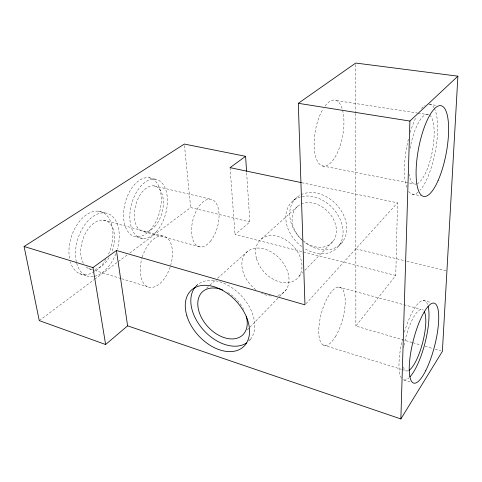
<?xml version="1.0" encoding="UTF-8"?>
<svg xmlns="http://www.w3.org/2000/svg" width="482" height="482" viewBox="0 0 482 482"><rect width="100%" height="100%" fill="white"/><g stroke="black" fill="none" stroke-linecap="round" stroke-linejoin="round"><path stroke-width="0.36" stroke-dasharray="2.41 1.81" d="M412.11 342.509L355.873 326.067L395.764 275.457L397.542 202.832L302.045 182.774M305.974 303.732L397.542 202.832M248.736 340.894L251.309 338.177M339.262 245.248L342.883 241.422M247.278 329.923L249.357 327.772M249.875 327.236L278.994 297.111M279.512 296.569L286.272 289.58M299.202 276.204L302.841 272.438M304.919 270.288L333.514 240.699M206.567 288.158L209.333 285.675M209.887 285.175L215.424 280.211M217.635 278.222L247.525 251.387M261.298 239.024L297.876 206.188M196.066 286.037L197.74 284.567M293.195 200.639L297.129 197.18M395.764 275.457L235.029 234.553L249.845 221.961L246.609 171.99M39.271 320.62L94.159 279.626M94.761 279.18L117.686 262.057M118.289 261.612L127.338 254.851M129.748 253.05L190.673 207.549L249.845 221.961M429.004 104.323L436.897 105.486M336.514 100.581L417.292 112.993M418.033 113.107L429.149 114.812A35.481 11.2 -79.2 0 0 409.748 150.342M322.482 165.922L414.261 183.967M412.092 194.047L421.208 195.897M149.306 177.804L155.541 179.232M154.107 185.932L210.736 199.211M355.83 248.79L406.109 261.069M406.838 261.25L446.922 271.035M98.43 211.194L104.901 212.893M423.057 300.443L430.95 302.533M103.359 220.099L162.283 235.927M144.281 231.842L200.5 246.971M338.647 287.055L421.129 309.402M136.671 236.843L142.847 238.536M412.833 342.72L421.485 345.251M425.088 346.305L432.3 348.414M435.186 349.257L440.952 350.938M88.748 268.613L93.761 270.155M94.478 270.378L120.958 278.53M121.675 278.747L147.444 286.682M323.211 345.034L401.271 369.272M401.988 369.495L405.573 370.61M79.572 273.601L86.007 275.62M410.104 381.865L402.934 379.599A41 11.381 -75.6 0 0 408.881 377.912M184.486 145.552L190.673 207.549M230.059 167.652L235.029 234.553M355.728 64.558L355.758 112.686M355.758 113.433L355.873 326.067M69.504 258.316A32.764 20.515 -71.9 0 1 95.641 211.176A32.764 20.515 -71.9 0 1 108.311 254.713M105.92 259.31A32.764 20.515 -71.9 0 1 70.36 261.907M142.262 257.159A26.588 14.791 -73 0 1 164.29 236.325A26.588 14.791 -73 0 1 170.351 266.438M170.122 267.155A26.588 14.791 -73 0 1 148.384 287.055A26.588 14.791 -73 0 1 142.051 257.852M83.326 263.305A25.48 15.773 -72.1 0 1 86.633 231.258A25.48 15.773 -72.1 0 1 108.787 222.341A25.48 15.773 -72.1 0 1 111.884 251.809M109.107 257.569A25.48 15.773 -72.1 0 1 94.948 269.311M92.098 269.474A25.48 15.773 -72.1 0 1 85.29 266.064M76.313 261.774A32.921 20.389 -72.1 0 1 98.949 213.532A32.921 20.389 -72.1 0 1 117.325 249.176M115.788 253.785A32.921 20.389 -72.1 0 1 94.044 276.427M93.333 276.548A32.921 20.389 -72.1 0 1 76.481 262.497M303.226 241.024A32.017 24.715 45.8 0 1 304.341 193.439A32.017 24.715 45.8 0 1 346.715 228.486A32.017 24.715 45.8 0 1 304.365 241.958M255.767 289.646A27.384 19.593 46.7 0 1 246.531 252.261A27.384 19.593 46.7 0 1 283.289 263.064A27.384 19.593 46.7 0 1 276.626 295.773M271.089 296.014A27.384 19.593 46.7 0 1 261.684 293.297M227.745 292.472A29.51 19.756 47.2 0 1 242.548 307.468M242.892 308.064A29.51 19.756 47.2 0 1 243.609 309.402M196.108 286.067A38.126 25.528 47.2 0 1 240.795 295.201A38.126 25.528 47.2 0 1 248.905 341.051M301.913 239.759A24.968 19.172 45.9 0 1 303.871 203.229A24.968 19.172 45.9 0 1 336.406 230.974A24.968 19.172 45.9 0 1 303.533 241.139M301.744 246.573A32.258 24.769 45.9 0 1 297.822 197.831A32.258 24.769 45.9 0 1 342.853 228.745A32.258 24.769 45.9 0 1 304.19 248.254M325.073 105.938A33.517 13.864 -79.7 0 1 343.606 128.808A33.517 13.864 -79.7 0 1 319.572 164.151A33.517 13.864 -79.7 0 1 323.181 108.709M429.667 115.168A35.481 11.2 -79.2 0 1 432.637 149.547A35.481 11.2 -79.2 0 1 417.786 183.401M417.261 183.672A35.481 11.2 -79.2 0 1 409.085 174.171M429.522 104.028A45.856 14.478 -79.2 0 1 433.957 107.649M434.33 108.33A45.856 14.478 -79.2 0 1 435.71 149.408A45.856 14.478 -79.2 0 1 420.165 190.119M418.057 192.185A45.856 14.478 -79.2 0 1 408.76 191.481M406.724 187.39A45.856 14.478 -79.2 0 1 408.507 138.732M410.218 132.46A45.856 14.478 -79.2 0 1 416.141 117.108M421.539 108.528A45.856 14.478 -79.2 0 1 425.178 105.172M407.886 370.845A31.728 8.803 -75.6 0 1 403.223 366.32M403.651 347.576A31.728 8.803 -75.6 0 1 403.904 346.088M404.043 345.335A31.728 8.803 -75.6 0 1 423.292 310.155M404.404 332.188A41 11.381 -75.6 0 1 427.787 305.13M401.458 378.147A41 11.381 -75.6 0 1 402.464 339.388M150.016 230.257A30.27 17.828 -75.2 0 0 153.607 179.599A30.27 17.828 -75.2 0 0 123.645 211.905A30.27 17.828 -75.2 0 0 150.016 230.257M210.393 241.295A24.486 12.761 -75.6 0 0 213.815 200.524A24.486 12.761 -75.6 0 0 191.655 227.347A24.486 12.761 -75.6 0 0 210.393 241.295M154.746 226.606A23.534 13.701 -75.2 0 0 157.427 187.281A23.534 13.701 -75.2 0 0 134.4 212.652A23.534 13.701 -75.2 0 0 154.746 226.606M156.12 231.89A30.402 17.701 -75.2 0 0 159.813 181.027A30.402 17.701 -75.2 0 0 129.959 213.532A30.402 17.701 -75.2 0 0 156.12 231.89M256.545 258.701A26.727 19.503 46.5 0 0 295.635 279.861A26.727 19.503 46.5 0 0 284.193 239.024A26.727 19.503 46.5 0 0 256.545 258.701M335.412 336.701A30.149 11.032 -74.9 0 0 341.37 287.947A30.149 11.032 -74.9 0 0 319.204 324.247A30.149 11.032 -74.9 0 0 335.412 336.701"/><path stroke-width="0.72" d="M127.603 325.838L400.855 418.948L409.905 121.066L457.9 76.168L355.728 63.052L298.31 103.305L304.967 304.841L116.433 250.483L92.972 267.588L24.1 246.507L39.271 320.62L105.624 344.516L127.603 325.838L116.433 250.483M457.9 76.168L442.392 351.36L400.855 418.948M246.561 171.243L245.591 156.325L230.059 167.652L301.31 182.618M24.1 246.507L184.335 144.058L245.591 156.325M298.31 103.305L409.905 121.066M92.972 267.588L105.624 344.516M246.272 316.186A29.51 19.756 47.2 0 1 227.112 338.418A29.51 19.756 47.2 0 1 197.879 305.962A29.51 19.756 47.2 0 1 222.63 289.941M246.585 342.919A38.126 25.528 47.2 0 1 203.615 330.17A38.126 25.528 47.2 0 1 195.608 286.615M424.305 311.577A31.728 8.803 -75.6 0 1 422.594 342.853A31.728 8.803 -75.6 0 1 408.941 370.345M428.137 306.395A41 11.381 -75.6 0 1 424.943 343.298A41 11.381 -75.6 0 1 409.905 376.894M186.902 315.909A38.47 25.534 47.3 0 0 241.434 348.366A38.47 25.534 47.3 0 0 223.895 291.122A38.47 25.534 47.3 0 0 186.902 315.909M438.12 180.509A46.164 14.02 -79.2 0 0 442.681 106.395A46.164 14.02 -79.2 0 0 416.297 166.302A46.164 14.02 -79.2 0 0 438.12 180.509M425.769 370.58A41.247 11.002 -75.7 0 0 435.782 304.148A41.247 11.002 -75.7 0 0 410.405 354.716A41.247 11.002 -75.7 0 0 425.769 370.58"/></g></svg>
